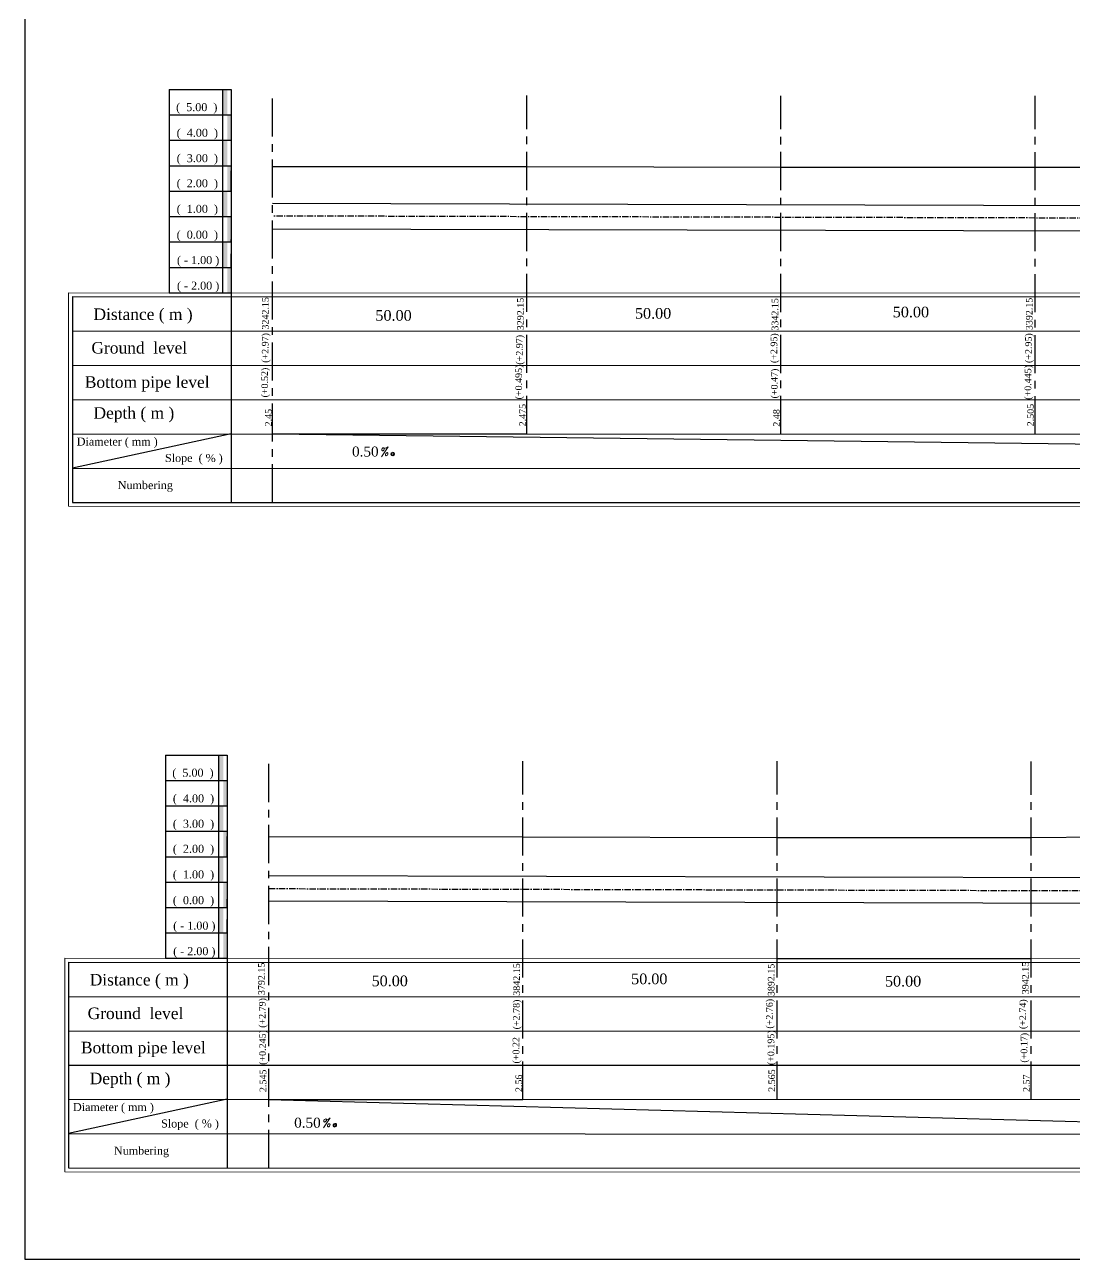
# Model space of a CAD drawing. Header units: inches. Extents: x 1824 to 2531, y 1185 to 2290.
# Drawn here: x 1824.4 to 2030.9, y 1184.8 to 1427.7 of the extents above; entities that cross this region are included whole.
import ezdxf

# ---------------------------------------------------------------- set-up
doc = ezdxf.new("R2010")
doc.units = ezdxf.units.IN
doc.header["$MEASUREMENT"] = 0
doc.linetypes.add('CENTER', pattern=[2, 1.25, -0.25, 0.25, -0.25])
doc.layers.add('4', color=85, linetype='Continuous')
doc.layers.add('KHRRBA', color=6, linetype='Continuous')
for name, color, linetype, lineweight in [('table3', 150, 'Continuous', 15), ('table5', 5, 'Continuous', 25), ('text5', 1, 'Continuous', 25)]:
    doc.layers.add(name, color=color, linetype=linetype, lineweight=lineweight)
doc.styles.add('ROMAND', font='italict.shx', dxfattribs={"height": 0.25})
doc.styles.add('ROMANTIC', font='times.ttf')

# ---------------------------------------------------------------- blocks, each defined once
blk = doc.blocks.new('6')
at = {"layer": 'KHRRBA', "color": 1, "linetype": 'Continuous'}
for p, q in [((23706.93, 4592.9), (23706.85, 4592.57)), ((23706.85, 4592.57), (23706.92, 4592.27)), ((23706.92, 4592.27), (23707.11, 4592.16)), ((23707.35, 4593.16), (23706.93, 4592.9)), ((23707, 4592.6), (23707.08, 4592.94)), ((23707.07, 4592.3), (23707, 4592.6)), ((23707.25, 4592.19), (23707.07, 4592.3)), ((23707.11, 4592.16), (23707.44, 4592.07)), ((23707.15, 4592.64), (23707.23, 4592.97)), ((23707.22, 4592.34), (23707.15, 4592.64)), ((23707.44, 4592.07), (23707.22, 4592.34)), ((23707.23, 4592.97), (23707.35, 4593.16)), ((23707.35, 4593.16), (23707.65, 4593.23)), ((23707.74, 4592.14), (23707.44, 4592.07)), ((23707.65, 4593.23), (23707.87, 4592.96)), ((23707.99, 4593.14), (23707.65, 4593.23)), ((23707.74, 4592.14), (23708.16, 4592.39)), ((23707.85, 4592.32), (23707.74, 4592.14)), ((23707.83, 4593.11), (23708.02, 4592.99)), ((23707.94, 4592.66), (23707.85, 4592.32)), ((23707.87, 4592.96), (23707.94, 4592.66)), ((23708.17, 4593.03), (23707.99, 4593.14)), ((23708.09, 4592.69), (23708.01, 4592.36)), ((23708.02, 4592.99), (23708.09, 4592.69)), ((23708.16, 4592.39), (23708.24, 4592.73)), ((23708.24, 4592.73), (23708.17, 4593.03))]:
    blk.add_line(p, q, dxfattribs=at)
blk = doc.blocks.new('1000')
at = {"layer": 'KHRRBA', "linetype": 'Continuous'}
blk.add_blockref('6', (0.11, -0.33), dxfattribs=at)
at = {"layer": 'text5', "color": 1, "style": 'ROMAND'}
blk.add_text('%%%', height=3.24, rotation=12.701, dxfattribs=at).set_placement((23702.91, 4591.15))

msp = doc.modelspace()

# ---------------------------------------------------------------- hatches: boundary and pattern name
for points in [[(1864.22, 1414.98), (1863.29, 1414.98), (1863.29, 1409.98), (1864.22, 1409.98)], [(1864.97, 1409.98), (1864.22, 1409.98), (1864.22, 1404.98), (1864.97, 1404.98)], [(1864.22, 1404.98), (1863.29, 1404.98), (1863.29, 1399.98), (1864.22, 1399.98)], [(1864.97, 1399.98), (1864.22, 1399.98), (1864.22, 1394.98), (1864.97, 1394.98)], [(1864.22, 1394.98), (1863.29, 1394.98), (1863.29, 1389.98), (1864.22, 1389.98)], [(1864.97, 1389.98), (1864.22, 1389.98), (1864.22, 1384.98), (1864.97, 1384.98)], [(1864.22, 1384.98), (1863.29, 1384.98), (1863.29, 1379.98), (1864.22, 1379.98)], [(1864.97, 1379.98), (1864.22, 1379.98), (1864.22, 1374.98), (1864.97, 1374.98)], [(1863.47, 1284.01), (1862.53, 1284.01), (1862.53, 1279.01), (1863.47, 1279.01)], [(1864.22, 1279.01), (1863.47, 1279.01), (1863.47, 1274.01), (1864.22, 1274.01)], [(1863.47, 1274.01), (1862.53, 1274.01), (1862.53, 1269.01), (1863.47, 1269.01)], [(1864.22, 1269.01), (1863.47, 1269.01), (1863.47, 1264.01), (1864.22, 1264.01)], [(1863.47, 1264.01), (1862.53, 1264.01), (1862.53, 1259.01), (1863.47, 1259.01)], [(1864.22, 1259.01), (1863.47, 1259.01), (1863.47, 1254.01), (1864.22, 1254.01)], [(1863.47, 1254.01), (1862.53, 1254.01), (1862.53, 1249.01), (1863.47, 1249.01)], [(1864.22, 1249.01), (1863.47, 1249.01), (1863.47, 1244.01), (1864.22, 1244.01)]]:
    msp.add_hatch(color=5).paths.add_polyline_path(points)

# ---------------------------------------------------------------- linework, layer by layer
for p, q in [((1824.37, 1684.78), (1824.37, 1184.78)), ((1864.97, 1374.98), (1864.97, 1374.98)), ((1864.22, 1244.01), (1864.22, 1244.01)), ((1824.37, 1184.78), (2424.37, 1184.78))]:
    msp.add_line(p, q)
at = {"color": 3}
for p, q in [((1873.14, 1399.83), (1923.14, 1399.83)), ((1923.14, 1399.83), (1973.14, 1399.73)), ((1973.14, 1399.73), (2023.14, 1399.73)), ((2023.14, 1399.73), (2073.14, 1399.53)), ((1872.39, 1267.96), (1922.39, 1267.91)), ((1922.39, 1267.91), (1972.39, 1267.81)), ((1972.39, 1267.81), (2022.31, 1267.81)), ((2022.31, 1267.81), (2072.39, 1268.21))]:
    msp.add_line(p, q, dxfattribs=at)
at = {"color": 5}
for p, q in [((1864.97, 1394.98), (1864.97, 1398.98)), ((1873.14, 1392.59), (2423.12, 1391.16)), ((1873.14, 1387.58), (2423.14, 1386.16)), ((1864.97, 1384.98), (1864.97, 1385.48)), ((1864.97, 1384.98), (1864.97, 1383.78)), ((1864.97, 1384.98), (1864.97, 1382.33)), ((1864.97, 1384.98), (1864.97, 1382.98)), ((1864.97, 1384.98), (1864.97, 1382.98)), ((1873.14, 1385.48), (1873.14, 1385.48)), ((1864.97, 1379.98), (1864.97, 1382.63)), ((1864.97, 1379.98), (1864.97, 1382.48)), ((1864.97, 1374.98), (1864.97, 1369.98)), ((1873.14, 1347.22), (1923.14, 1347.22)), ((1873.14, 1347.22), (2423.14, 1340.32)), ((1864.22, 1264.01), (1864.22, 1268.01)), ((2122.39, 1259.61), (1872.39, 1260.23)), ((1864.22, 1254.51), (1864.22, 1255.66)), ((1864.22, 1254.01), (1864.22, 1255.16)), ((1864.22, 1254.01), (1864.22, 1254.51)), ((1864.22, 1254.01), (1864.22, 1252.81)), ((1864.22, 1254.01), (1864.22, 1251.36)), ((1864.22, 1254.01), (1864.22, 1252.01)), ((1864.22, 1254.01), (1864.22, 1252.01)), ((2122.39, 1254.61), (1872.39, 1255.23)), ((1872.39, 1254.51), (1872.39, 1254.51)), ((1864.22, 1249.01), (1864.22, 1251.66)), ((1864.22, 1249.01), (1864.22, 1251.51)), ((1864.22, 1244.01), (1864.22, 1239.01)), ((1972.39, 1243.97), (2022.39, 1243.95)), ((1872.39, 1216.25), (1922.39, 1216.25)), ((1872.39, 1216.25), (2122.39, 1209.39))]:
    msp.add_line(p, q, dxfattribs=at)
at = {"color": 1, "linetype": 'CENTER'}
for p, q in [((2423.14, 1388.66), (1873.15, 1390.08)), ((1872.39, 1257.73), (2122.39, 1257.11))]:
    msp.add_line(p, q, dxfattribs=at)
at = {"layer": '4', "linetype": 'CENTER', "ltscale": 6}
for p, q in [((1873.14, 1333.72), (1873.14, 1413.78)), ((1923.14, 1347.2), (1923.14, 1413.77)), ((1973.14, 1347.19), (1973.14, 1413.75)), ((2023.14, 1347.15), (2023.14, 1413.72)), ((1872.39, 1202.75), (1872.39, 1282.81)), ((1922.39, 1216.23), (1922.39, 1282.8)), ((1972.39, 1216.22), (1972.39, 1282.78)), ((2022.39, 1216.21), (2022.39, 1282.77))]:
    msp.add_line(p, q, dxfattribs=at)
at = {"layer": 'table3'}
for p, q in [((1833.01, 1374.98), (1833.01, 1332.98)), ((1833.01, 1374.98), (2426.47, 1374.81)), ((1833, 1332.98), (2426.47, 1332.81)), ((1832.25, 1244.01), (1832.25, 1202.01)), ((1832.25, 1244.01), (2230.35, 1243.9)), ((1832.25, 1202.01), (2230.35, 1201.9))]:
    msp.add_line(p, q, dxfattribs=at)
at = {"layer": 'table5'}
for p, q in [((1852.8, 1414.98), (1852.8, 1374.98)), ((1852.8, 1414.98), (1864.97, 1414.98)), ((1863.29, 1414.98), (1863.29, 1374.98)), ((1864.97, 1414.98), (1864.97, 1374.98)), ((1852.8, 1409.98), (1864.97, 1409.98)), ((1852.8, 1404.98), (1864.97, 1404.98)), ((1852.8, 1404.98), (1864.97, 1404.98)), ((1852.8, 1399.98), (1864.97, 1399.98)), ((1852.8, 1394.98), (1864.97, 1394.98)), ((1852.8, 1389.98), (1864.97, 1389.98)), ((1852.8, 1389.98), (1864.97, 1389.98)), ((1852.8, 1384.98), (1864.97, 1384.98)), ((1852.8, 1379.98), (1864.97, 1379.98)), ((1852.8, 1374.98), (1864.97, 1374.98)), ((1852.8, 1374.98), (1864.97, 1374.98)), ((1852.8, 1374.98), (1864.97, 1374.98)), ((1864.97, 1374.23), (1864.97, 1333.72)), ((1864.97, 1347.23), (1833.76, 1340.48)), ((1852.04, 1284.01), (1852.04, 1244.01)), ((1852.04, 1284.01), (1864.22, 1284.01)), ((1862.53, 1284.01), (1862.53, 1244.01)), ((1864.22, 1284.01), (1864.22, 1244.01)), ((1852.04, 1279.01), (1864.22, 1279.01)), ((1852.04, 1274.01), (1864.22, 1274.01)), ((1852.04, 1274.01), (1864.22, 1274.01)), ((1852.04, 1269.01), (1864.22, 1269.01)), ((1852.04, 1264.01), (1864.22, 1264.01)), ((1852.04, 1259.01), (1864.22, 1259.01)), ((1852.04, 1259.01), (1864.22, 1259.01)), ((1852.04, 1254.01), (1864.22, 1254.01)), ((1852.04, 1249.01), (1864.22, 1249.01)), ((1852.04, 1244.01), (1864.22, 1244.01)), ((1852.04, 1244.01), (1864.22, 1244.01)), ((1852.04, 1244.01), (1864.22, 1244.01)), ((1864.22, 1243.26), (1864.22, 1202.75)), ((1864.22, 1216.26), (1833, 1209.51))]:
    msp.add_line(p, q, dxfattribs=at)
at = {"layer": 'table5', "color": 5}
for p, q in [((1833.76, 1374.23), (1833.76, 1333.73)), ((1833.76, 1374.23), (2425.72, 1374.06)), ((1833.76, 1367.48), (2425.72, 1367.32)), ((1833.76, 1360.73), (2425.72, 1360.57)), ((1833.76, 1353.98), (2425.72, 1353.82)), ((1833.76, 1347.23), (2415.33, 1347.07)), ((1833.75, 1340.48), (2425.72, 1340.31)), ((1833.75, 1333.73), (2425.72, 1333.57)), ((1833, 1243.26), (1833, 1202.76)), ((1833, 1243.26), (2229.6, 1243.15)), ((1833, 1236.51), (2229.6, 1236.4)), ((1833, 1229.76), (2229.6, 1229.65)), ((1833, 1223.01), (2229.6, 1222.9)), ((1833, 1216.26), (2229.6, 1216.15)), ((1833, 1209.51), (2229.6, 1209.34)), ((1833, 1202.76), (2229.6, 1202.65))]:
    msp.add_line(p, q, dxfattribs=at)

# ---------------------------------------------------------------- block references
at = {"lineweight": 0, "xscale": 0.5081501846027341, "yscale": 0.5081501846027341, "zscale": 0.5081501846027341}
for p in [(-10150.28, -990.34), (-10161.66, -1122.42)]:
    msp.add_blockref('1000', p, dxfattribs=at)

# ---------------------------------------------------------------- texts
at = {"layer": 'KHRRBA', "color": 0, "linetype": 'Continuous', "style": 'ROMANTIC'}
for s, height, p in [('(  5.00  )', 1.575, (1854.16, 1410.72)), ('(  4.00  )', 1.575, (1854.27, 1405.67)), ('(  3.00  )', 1.575, (1854.27, 1400.68)), ('(  2.00  )', 1.575, (1854.27, 1395.75)), ('(  1.00  )', 1.575, (1854.27, 1390.71)), ('(  0.00  )', 1.575, (1854.27, 1385.63)), ('( - 1.00 )', 1.575, (1854.33, 1380.62)), ('( - 2.00 )', 1.575, (1854.33, 1375.59)), ('Distance ( m )', 2.268, (1837.91, 1369.63)), ('Ground  level', 2.268, (1837.5, 1363.02)), ('Bottom pipe level', 2.268, (1836.2, 1356.28)), ('Depth ( m )', 2.268, (1837.91, 1350.2)), ('Diameter ( mm )', 1.575, (1834.62, 1344.92)), ('0.50', 1.976, (1888.77, 1342.75)), ('Slope  ( %%% )', 1.575, (1851.97, 1341.68)), ('Numbering', 1.575, (1842.68, 1336.34)), ('(  5.00  )', 1.575, (1853.41, 1279.75)), ('(  4.00  )', 1.575, (1853.52, 1274.7)), ('(  3.00  )', 1.575, (1853.52, 1269.71)), ('(  2.00  )', 1.575, (1853.52, 1264.78)), ('(  1.00  )', 1.575, (1853.52, 1259.74)), ('(  0.00  )', 1.575, (1853.52, 1254.66)), ('( - 1.00 )', 1.575, (1853.58, 1249.65)), ('( - 2.00 )', 1.575, (1853.58, 1244.62)), ('Distance ( m )', 2.268, (1837.16, 1238.66)), ('Ground  level', 2.268, (1836.75, 1232.05)), ('Bottom pipe level', 2.268, (1835.44, 1225.31)), ('Depth ( m )', 2.268, (1837.16, 1219.23)), ('Diameter ( mm )', 1.575, (1833.87, 1213.95)), ('Slope  ( %%% )', 1.575, (1851.21, 1210.71)), ('0.50', 1.976, (1877.39, 1210.67)), ('Numbering', 1.575, (1841.93, 1205.37))]:
    msp.add_text(s, height=height, dxfattribs=at).set_placement(p)
at = {"layer": 'KHRRBA', "linetype": 'Continuous', "style": 'ROMANTIC'}
for s, p in [('3242.15', (1872.36, 1367.74)), ('3292.15', (1922.55, 1367.61)), ('3342.15', (1972.62, 1367.53)), ('3392.15', (2022.64, 1367.62)), ('(+2.97)', (1872.33, 1361.2)), ('(+2.97)', (1922.34, 1360.83)), ('(+2.95)', (1972.42, 1361.15)), ('(+2.95)', (2022.49, 1361.16)), ('(+0.495)', (1922.2, 1354)), ('(+0.445)', (2022.38, 1353.93)), ('(+0.52)', (1872.22, 1354.38)), ('(+0.47)', (1972.49, 1354.19)), ('2.45', (1872.96, 1348.68)), ('2.475', (1922.95, 1348.69)), ('2.48', (1972.92, 1348.64)), ('2.505', (2022.89, 1348.7)), ('3792.15', (1871.6, 1236.77)), ('3842.15', (1921.79, 1236.64)), ('3892.15', (1971.87, 1236.56)), ('3942.15', (2021.89, 1236.94)), ('(+2.79)', (1871.75, 1230.33)), ('(+2.78)', (1921.74, 1230.03)), ('(+2.76)', (1971.52, 1230.17)), ('(+2.74)', (2021.36, 1230.08)), ('(+0.245)', (1871.81, 1223.04)), ('(+0.195)', (1971.82, 1222.99)), ('(+0.22', (1921.68, 1223.31)), ('(+0.17)', (2021.61, 1223.48)), ('2.545', (1871.9, 1217.69)), ('2.56', (1922.22, 1217.69)), ('2.565', (1971.99, 1217.73)), ('2.57', (2022.08, 1217.7))]:
    msp.add_text(s, height=1.301, rotation=90, dxfattribs=at).set_placement(p)
for p in [(1893.37, 1369.48), (1944.43, 1369.88), (1995.15, 1370.14), (1892.62, 1238.51), (1943.68, 1238.91), (1993.61, 1238.45)]:
    msp.add_text('50.00', height=2.1, dxfattribs=at).set_placement(p)

doc.saveas('drawing.dxf')
